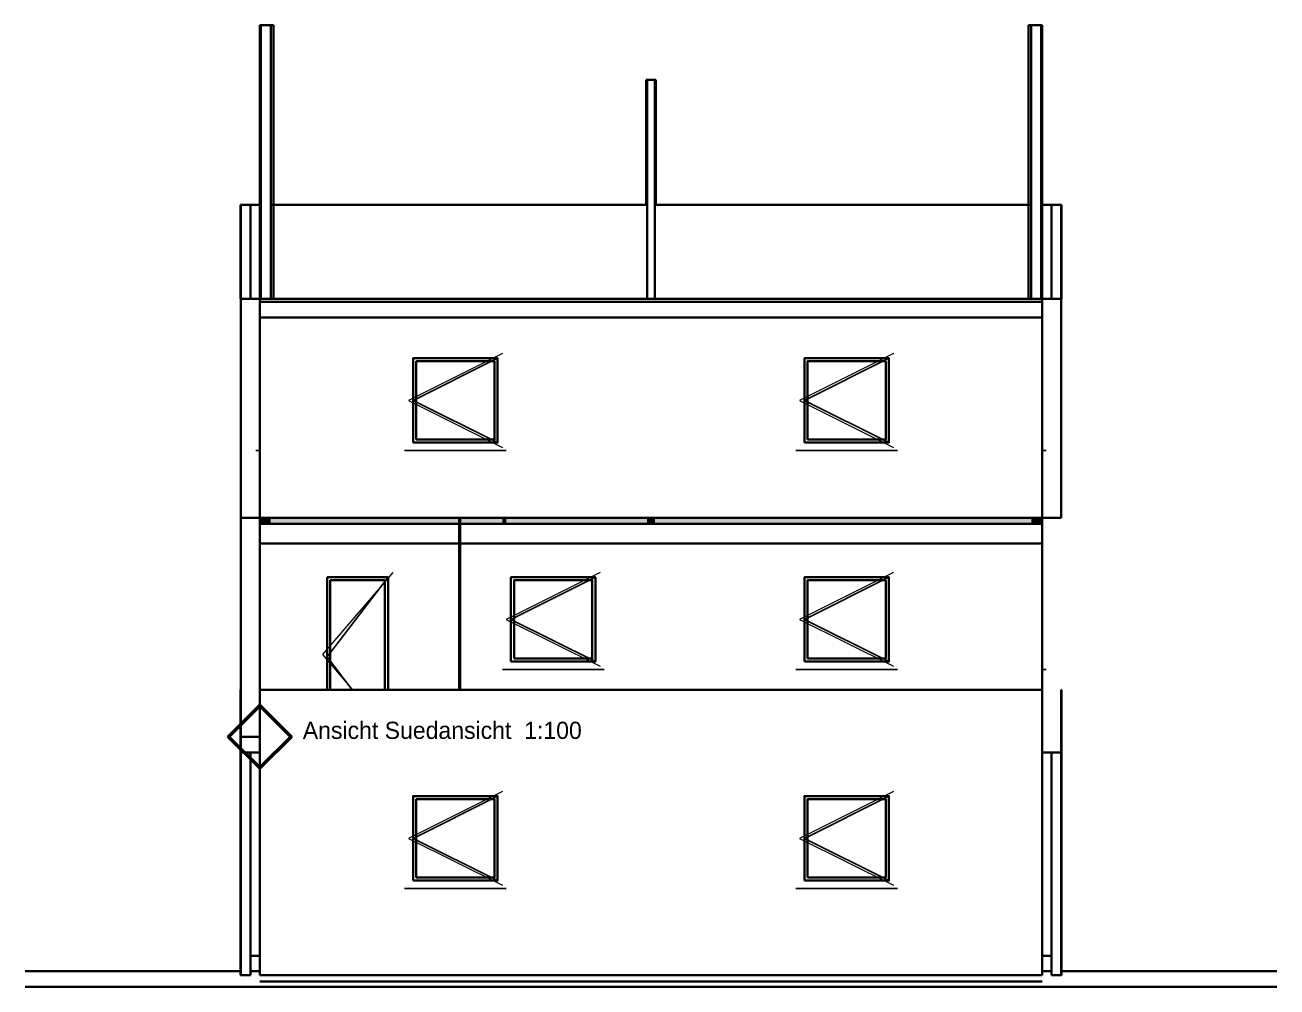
# Model space of a CAD drawing. Extents: x -3 to 49, y -3.2 to 41.2.
# Drawn here: x 15 to 31, y 12.8 to 25.1 of the extents above; entities that cross this region are included whole.
import ezdxf

# ---------------------------------------------------------------- set-up
doc = ezdxf.new("R2010")
doc.units = 0
doc.header["$MEASUREMENT"] = 0
doc.linetypes.add('DASHED', pattern=[19.05, 12.7, 6.35])
for name, color, linetype in [('AEC_OPENING', 7, 'Continuous'), ('AEC_SECTION_CUT', 7, 'Continuous'), ('AEC_SECTION_HATCH', 7, 'Continuous'), ('AEC_WALL_CONTOUR', 7, 'Continuous')]:
    doc.layers.add(name, color=color, linetype=linetype)

msp = doc.modelspace()

# ---------------------------------------------------------------- hatches: boundary and pattern name
at = {"layer": 'AEC_SECTION_HATCH', "lineweight": 18}
h = msp.add_hatch(dxfattribs=at)
h.set_pattern_fill('AR-CONC', color=256, style=0)
h.set_pattern_definition([])
h.paths.add_polyline_path([(18, 21.56), (28, 21.56), (28, 21.6), (18, 21.6)])
h = msp.add_hatch(dxfattribs=at)
h.set_pattern_fill('AR-CONC', color=256, style=0)
h.set_pattern_definition([])
h.paths.add_polyline_path([(18, 21.36), (28, 21.36), (28, 21.56), (18, 21.56)])
at = {"layer": 'AEC_SECTION_HATCH', "lineweight": 18, "true_color": 0x808080}
for points in [[(18.015, 18.8), (18, 18.8), (18, 18.72), (18.015, 18.72)], [(18.14, 18.799), (18.015, 18.8), (18.015, 18.72), (18.14, 18.72)], [(18.015, 18.8), (18.14, 18.799), (18.14, 18.8), (18.015, 18.8)], [(18.14, 18.799), (18.8, 18.794), (18.8, 18.8), (18.14, 18.8)], [(18.8, 18.794), (18.14, 18.799), (18.14, 18.72), (18.8, 18.72)], [(18.8, 18.794), (19.7, 18.786), (19.7, 18.8), (18.8, 18.8)], [(19.7, 18.786), (18.8, 18.794), (18.8, 18.72), (19.7, 18.72)], [(19.7, 18.786), (19.9, 18.785), (19.9, 18.8), (19.7, 18.8)], [(19.9, 18.785), (19.7, 18.786), (19.7, 18.72), (19.9, 18.72)], [(19.9, 18.785), (20.55, 18.78), (20.55, 18.8), (19.9, 18.8)], [(20.55, 18.78), (19.9, 18.785), (19.9, 18.72), (20.55, 18.72)], [(20.562, 18.8), (20.562, 18.779), (21.1, 18.775), (21.1, 18.8)], [(21.1, 18.775), (20.562, 18.779), (20.562, 18.72), (21.1, 18.72)], [(21.1, 18.775), (21.15, 18.775), (21.15, 18.8), (21.1, 18.8)], [(21.15, 18.775), (21.1, 18.775), (21.1, 18.72), (21.15, 18.72)], [(21.15, 18.775), (22.35, 18.765), (22.35, 18.8), (21.15, 18.8)], [(22.35, 18.765), (21.15, 18.775), (21.15, 18.72), (22.35, 18.72)], [(22.35, 18.765), (22.95, 18.76), (22.95, 18.8), (22.35, 18.8)], [(22.95, 18.76), (22.35, 18.765), (22.35, 18.72), (22.95, 18.72)], [(22.95, 18.76), (23.05, 18.76), (23.05, 18.8), (22.95, 18.8)], [(23.05, 18.76), (22.95, 18.76), (22.95, 18.72), (23.05, 18.72)], [(23.05, 18.76), (24.9, 18.745), (24.9, 18.8), (23.05, 18.8)], [(24.9, 18.745), (23.05, 18.76), (23.05, 18.72), (24.9, 18.72)], [(24.9, 18.745), (26.1, 18.735), (26.1, 18.8), (24.9, 18.8)], [(26.1, 18.735), (24.9, 18.745), (24.9, 18.72), (26.1, 18.72)], [(26.1, 18.735), (27.86, 18.721), (27.86, 18.8), (26.1, 18.8)], [(27.86, 18.721), (26.1, 18.735), (26.1, 18.72), (27.86, 18.72)], [(27.86, 18.721), (27.985, 18.72), (27.985, 18.8), (27.86, 18.8)], [(27.985, 18.72), (27.86, 18.721), (27.86, 18.72), (27.985, 18.72)], [(27.985, 18.72), (28, 18.72), (28, 18.8), (27.985, 18.8)]]:
    msp.add_hatch(color=8, dxfattribs=at).paths.add_polyline_path(points)
at = {"layer": 'AEC_SECTION_HATCH', "lineweight": 18, "true_color": 0xff0000}
h = msp.add_hatch(dxfattribs=at)
h.set_pattern_fill('ANSI34', color=1, scale=0.02, style=0)
h.set_pattern_definition([])
h.paths.add_polyline_path([(18.015, 18.72), (18, 18.72), (18, 18.47), (18.015, 18.47)])
h = msp.add_hatch(dxfattribs=at)
h.set_pattern_fill('ANSI34', color=1, scale=0.02, style=0)
h.set_pattern_definition([])
h.paths.add_polyline_path([(18.015, 18.72), (18.015, 18.72), (18, 18.72)])
h = msp.add_hatch(dxfattribs=at)
h.set_pattern_fill('ANSI34', color=1, scale=0.02, style=0)
h.set_pattern_definition([])
h.paths.add_polyline_path([(18.14, 18.716), (18.015, 18.72), (18.015, 18.47), (18.14, 18.47)])
h = msp.add_hatch(dxfattribs=at)
h.set_pattern_fill('ANSI34', color=1, scale=0.02, style=0)
h.set_pattern_definition([])
h.paths.add_polyline_path([(18.015, 18.72), (18.14, 18.716), (18.14, 18.72), (18.015, 18.72)])
h = msp.add_hatch(dxfattribs=at)
h.set_pattern_fill('ANSI34', color=1, scale=0.02, style=0)
h.set_pattern_definition([])
h.paths.add_polyline_path([(18.14, 18.716), (18.8, 18.7), (18.8, 18.72), (18.14, 18.72)])
h = msp.add_hatch(dxfattribs=at)
h.set_pattern_fill('ANSI34', color=1, scale=0.02, style=0)
h.set_pattern_definition([])
h.paths.add_polyline_path([(18.8, 18.7), (18.14, 18.716), (18.14, 18.47), (18.8, 18.47)])
h = msp.add_hatch(dxfattribs=at)
h.set_pattern_fill('ANSI34', color=1, scale=0.02, style=0)
h.set_pattern_definition([])
h.paths.add_polyline_path([(18.8, 18.7), (19.7, 18.677), (19.7, 18.72), (18.8, 18.72)])
h = msp.add_hatch(dxfattribs=at)
h.set_pattern_fill('ANSI34', color=1, scale=0.02, style=0)
h.set_pattern_definition([])
h.paths.add_polyline_path([(19.7, 18.677), (18.8, 18.7), (18.8, 18.47), (19.7, 18.47)])
h = msp.add_hatch(dxfattribs=at)
h.set_pattern_fill('ANSI34', color=1, scale=0.02, style=0)
h.set_pattern_definition([])
h.paths.add_polyline_path([(19.7, 18.677), (19.9, 18.672), (19.9, 18.72), (19.7, 18.72)])
h = msp.add_hatch(dxfattribs=at)
h.set_pattern_fill('ANSI34', color=1, scale=0.02, style=0)
h.set_pattern_definition([])
h.paths.add_polyline_path([(19.9, 18.672), (19.7, 18.677), (19.7, 18.47), (19.9, 18.47)])
h = msp.add_hatch(dxfattribs=at)
h.set_pattern_fill('ANSI34', color=1, scale=0.02, style=0)
h.set_pattern_definition([])
h.paths.add_polyline_path([(19.9, 18.672), (20.55, 18.656), (20.55, 18.72), (19.9, 18.72)])
h = msp.add_hatch(dxfattribs=at)
h.set_pattern_fill('ANSI34', color=1, scale=0.02, style=0)
h.set_pattern_definition([])
h.paths.add_polyline_path([(20.55, 18.656), (19.9, 18.672), (19.9, 18.47), (20.55, 18.47)])
h = msp.add_hatch(dxfattribs=at)
h.set_pattern_fill('ANSI34', color=1, scale=0.02, style=0)
h.set_pattern_definition([])
h.paths.add_polyline_path([(20.562, 18.656), (21.1, 18.642), (21.1, 18.72), (20.562, 18.72)])
h = msp.add_hatch(dxfattribs=at)
h.set_pattern_fill('ANSI34', color=1, scale=0.02, style=0)
h.set_pattern_definition([])
h.paths.add_polyline_path([(21.1, 18.642), (20.562, 18.656), (20.562, 18.47), (21.1, 18.47)])
h = msp.add_hatch(dxfattribs=at)
h.set_pattern_fill('ANSI34', color=1, scale=0.02, style=0)
h.set_pattern_definition([])
h.paths.add_polyline_path([(21.1, 18.642), (21.15, 18.641), (21.15, 18.72), (21.1, 18.72)])
h = msp.add_hatch(dxfattribs=at)
h.set_pattern_fill('ANSI34', color=1, scale=0.02, style=0)
h.set_pattern_definition([])
h.paths.add_polyline_path([(21.15, 18.641), (21.1, 18.642), (21.1, 18.47), (21.15, 18.47)])
h = msp.add_hatch(dxfattribs=at)
h.set_pattern_fill('ANSI34', color=1, scale=0.02, style=0)
h.set_pattern_definition([])
h.paths.add_polyline_path([(21.15, 18.641), (22.35, 18.611), (22.35, 18.72), (21.15, 18.72)])
h = msp.add_hatch(dxfattribs=at)
h.set_pattern_fill('ANSI34', color=1, scale=0.02, style=0)
h.set_pattern_definition([])
h.paths.add_polyline_path([(22.35, 18.611), (21.15, 18.641), (21.15, 18.47), (22.35, 18.47)])
h = msp.add_hatch(dxfattribs=at)
h.set_pattern_fill('ANSI34', color=1, scale=0.02, style=0)
h.set_pattern_definition([])
h.paths.add_polyline_path([(22.35, 18.611), (22.95, 18.596), (22.95, 18.72), (22.35, 18.72)])
h = msp.add_hatch(dxfattribs=at)
h.set_pattern_fill('ANSI34', color=1, scale=0.02, style=0)
h.set_pattern_definition([])
h.paths.add_polyline_path([(22.95, 18.596), (22.35, 18.611), (22.35, 18.47), (22.95, 18.47)])
h = msp.add_hatch(dxfattribs=at)
h.set_pattern_fill('ANSI34', color=1, scale=0.02, style=0)
h.set_pattern_definition([])
h.paths.add_polyline_path([(22.95, 18.596), (23.05, 18.594), (23.05, 18.72), (22.95, 18.72)])
h = msp.add_hatch(dxfattribs=at)
h.set_pattern_fill('ANSI34', color=1, scale=0.02, style=0)
h.set_pattern_definition([])
h.paths.add_polyline_path([(23.05, 18.594), (22.95, 18.596), (22.95, 18.47), (23.05, 18.47)])
h = msp.add_hatch(dxfattribs=at)
h.set_pattern_fill('ANSI34', color=1, scale=0.02, style=0)
h.set_pattern_definition([])
h.paths.add_polyline_path([(23.05, 18.594), (24.9, 18.547), (24.9, 18.72), (23.05, 18.72)])
h = msp.add_hatch(dxfattribs=at)
h.set_pattern_fill('ANSI34', color=1, scale=0.02, style=0)
h.set_pattern_definition([])
h.paths.add_polyline_path([(24.9, 18.547), (23.05, 18.594), (23.05, 18.47), (24.9, 18.47)])
h = msp.add_hatch(dxfattribs=at)
h.set_pattern_fill('ANSI34', color=1, scale=0.02, style=0)
h.set_pattern_definition([])
h.paths.add_polyline_path([(24.9, 18.547), (26.1, 18.517), (26.1, 18.72), (24.9, 18.72)])
h = msp.add_hatch(dxfattribs=at)
h.set_pattern_fill('ANSI34', color=1, scale=0.02, style=0)
h.set_pattern_definition([])
h.paths.add_polyline_path([(26.1, 18.517), (27.86, 18.474), (27.86, 18.72), (26.1, 18.72)])
h = msp.add_hatch(dxfattribs=at)
h.set_pattern_fill('ANSI34', color=1, scale=0.02, style=0)
h.set_pattern_definition([])
h.paths.add_polyline_path([(27.86, 18.474), (27.985, 18.47), (27.985, 18.72), (27.86, 18.72)])
h = msp.add_hatch(dxfattribs=at)
h.set_pattern_fill('ANSI34', color=1, scale=0.02, style=0)
h.set_pattern_definition([])
h.paths.add_polyline_path([(27.985, 18.47), (28, 18.47), (28, 18.72), (27.985, 18.72)])
h = msp.add_hatch(dxfattribs=at)
h.set_pattern_fill('ANSI34', color=1, scale=0.02, style=0)
h.set_pattern_definition([])
h.paths.add_polyline_path([(26.1, 18.517), (24.9, 18.547), (24.9, 18.47), (26.1, 18.47)])
h = msp.add_hatch(dxfattribs=at)
h.set_pattern_fill('ANSI34', color=1, scale=0.02, style=0)
h.set_pattern_definition([])
h.paths.add_polyline_path([(27.86, 18.474), (26.1, 18.517), (26.1, 18.47), (27.86, 18.47)])
h = msp.add_hatch(dxfattribs=at)
h.set_pattern_fill('ANSI34', color=1, scale=0.02, style=0)
h.set_pattern_definition([])
h.paths.add_polyline_path([(27.985, 18.47), (27.86, 18.474), (27.86, 18.47), (27.985, 18.47)])
h = msp.add_hatch(dxfattribs=at)
h.set_pattern_fill('ANSI34', color=1, scale=0.02, style=0)
h.set_pattern_definition([])
h.paths.add_polyline_path([(27.985, 18.47), (27.985, 18.47), (28, 18.47)])
at = {"layer": 'AEC_SECTION_HATCH', "lineweight": 18}
h = msp.add_hatch(dxfattribs=at)
h.set_pattern_fill('AR-CONC', color=256, style=0)
h.set_pattern_definition([])
h.paths.add_polyline_path([(17.755, 12.87), (15, 12.87), (15, 13), (17.755, 13)])
h = msp.add_hatch(dxfattribs=at)
h.set_pattern_fill('AR-CONC', color=256, style=0)
h.set_pattern_definition([])
h.paths.add_polyline_path([(18, 12.95), (17.88, 12.95), (17.88, 13), (18, 13)])
h = msp.add_hatch(dxfattribs=at)
h.set_pattern_fill('AR-CONC', color=256, style=0)
h.set_pattern_definition([])
h.paths.add_polyline_path([(28.12, 12.964), (28, 12.963), (28, 13), (28.12, 13)])
h = msp.add_hatch(dxfattribs=at)
h.set_pattern_fill('AR-CONC', color=256, style=0)
h.set_pattern_definition([])
h.paths.add_polyline_path([(28.12, 12.95), (28, 12.95), (28, 12.963), (28.12, 12.964)])
h = msp.add_hatch(dxfattribs=at)
h.set_pattern_fill('AR-CONC', color=256, style=0)
h.set_pattern_definition([])
h.paths.add_polyline_path([(28.245, 12.95), (28.245, 12.966), (31, 13), (31, 12.95)])
h = msp.add_hatch(dxfattribs=at)
h.set_pattern_fill('AR-CONC', color=256, style=0)
h.set_pattern_definition([])
h.paths.add_polyline_path([(28.245, 12.966), (28.245, 13), (31, 13)])
h = msp.add_hatch(dxfattribs=at)
h.set_pattern_fill('AR-CONC', color=256, style=0)
h.set_pattern_definition([])
h.paths.add_polyline_path([(17.755, 12.87), (17.755, 12.834), (15, 12.8), (15, 12.87)])
h = msp.add_hatch(dxfattribs=at)
h.set_pattern_fill('AR-CONC', color=256, style=0)
h.set_pattern_definition([])
h.paths.add_polyline_path([(17.755, 12.834), (17.755, 12.8), (15, 12.8)])
h = msp.add_hatch(dxfattribs=at)
h.set_pattern_fill('AR-CONC', color=256, style=0)
h.set_pattern_definition([])
h.paths.add_polyline_path([(17.76, 12.95), (17.76, 12.87), (17.755, 12.87), (17.755, 12.95)])
h = msp.add_hatch(dxfattribs=at)
h.set_pattern_fill('AR-CONC', color=256, style=0)
h.set_pattern_definition([])
h.paths.add_polyline_path([(17.76, 12.87), (17.76, 12.835), (17.755, 12.834), (17.755, 12.87)])
h = msp.add_hatch(dxfattribs=at)
h.set_pattern_fill('AR-CONC', color=256, style=0)
h.set_pattern_definition([])
h.paths.add_polyline_path([(17.755, 12.834), (17.76, 12.835), (17.76, 12.8), (17.755, 12.8)])
h = msp.add_hatch(dxfattribs=at)
h.set_pattern_fill('AR-CONC', color=256, style=0)
h.set_pattern_definition([])
h.paths.add_polyline_path([(17.88, 12.95), (17.88, 12.87), (17.76, 12.87), (17.76, 12.95)])
h = msp.add_hatch(dxfattribs=at)
h.set_pattern_fill('AR-CONC', color=256, style=0)
h.set_pattern_definition([])
h.paths.add_polyline_path([(17.88, 12.87), (17.88, 12.836), (17.76, 12.835), (17.76, 12.87)])
h = msp.add_hatch(dxfattribs=at)
h.set_pattern_fill('AR-CONC', color=256, style=0)
h.set_pattern_definition([])
h.paths.add_polyline_path([(17.76, 12.835), (17.88, 12.836), (17.88, 12.8), (17.76, 12.8)])
h = msp.add_hatch(dxfattribs=at)
h.set_pattern_fill('AR-CONC', color=256, style=0)
h.set_pattern_definition([])
h.paths.add_polyline_path([(18, 12.95), (18, 12.87), (17.88, 12.87), (17.88, 12.95)])
h = msp.add_hatch(dxfattribs=at)
h.set_pattern_fill('AR-CONC', color=256, style=0)
h.set_pattern_definition([])
h.paths.add_polyline_path([(18, 12.87), (18, 12.838), (17.88, 12.836), (17.88, 12.87)])
h = msp.add_hatch(dxfattribs=at)
h.set_pattern_fill('AR-CONC', color=256, style=0)
h.set_pattern_definition([])
h.paths.add_polyline_path([(17.88, 12.836), (18, 12.838), (18, 12.8), (17.88, 12.8)])
at = {"layer": 'AEC_SECTION_HATCH', "lineweight": 18, "true_color": 0xff0000}
h = msp.add_hatch(dxfattribs=at)
h.set_pattern_fill('ANSI34', color=1, scale=0.02, style=0)
h.set_pattern_definition([])
h.paths.add_polyline_path([(18.015, 12.95), (18, 12.95), (18, 12.87), (18.015, 12.87)])
at = {"layer": 'AEC_SECTION_HATCH', "lineweight": 18}
h = msp.add_hatch(dxfattribs=at)
h.set_pattern_fill('AR-CONC', color=256, style=0)
h.set_pattern_definition([])
h.paths.add_polyline_path([(18.015, 12.87), (18.015, 12.838), (18, 12.838), (18, 12.87)])
h = msp.add_hatch(dxfattribs=at)
h.set_pattern_fill('AR-CONC', color=256, style=0)
h.set_pattern_definition([])
h.paths.add_polyline_path([(18, 12.838), (18.015, 12.838), (18.015, 12.8), (18, 12.8)])
at = {"layer": 'AEC_SECTION_HATCH', "lineweight": 18, "true_color": 0xff0000}
h = msp.add_hatch(dxfattribs=at)
h.set_pattern_fill('ANSI34', color=1, scale=0.02, style=0)
h.set_pattern_definition([])
h.paths.add_polyline_path([(18.14, 12.95), (18.015, 12.95), (18.015, 12.87), (18.14, 12.87)])
at = {"layer": 'AEC_SECTION_HATCH', "lineweight": 18}
h = msp.add_hatch(dxfattribs=at)
h.set_pattern_fill('AR-CONC', color=256, style=0)
h.set_pattern_definition([])
h.paths.add_polyline_path([(18.015, 12.87), (18.12, 12.87), (18.12, 12.839), (18.015, 12.838)])
h = msp.add_hatch(dxfattribs=at)
h.set_pattern_fill('AR-CONC', color=256, style=0)
h.set_pattern_definition([])
h.paths.add_polyline_path([(18.015, 12.838), (18.12, 12.839), (18.12, 12.8), (18.015, 12.8)])
h = msp.add_hatch(dxfattribs=at)
h.set_pattern_fill('AR-CONC', color=256, style=0)
h.set_pattern_definition([])
h.paths.add_polyline_path([(18.12, 12.87), (18.13, 12.87), (18.13, 12.839), (18.12, 12.839)])
h = msp.add_hatch(dxfattribs=at)
h.set_pattern_fill('AR-CONC', color=256, style=0)
h.set_pattern_definition([])
h.paths.add_polyline_path([(18.12, 12.839), (18.13, 12.839), (18.13, 12.8), (18.12, 12.8)])
h = msp.add_hatch(dxfattribs=at)
h.set_pattern_fill('AR-CONC', color=256, style=0)
h.set_pattern_definition([])
h.paths.add_polyline_path([(18.13, 12.87), (18.14, 12.87), (18.14, 12.839), (18.13, 12.839)])
h = msp.add_hatch(dxfattribs=at)
h.set_pattern_fill('AR-CONC', color=256, style=0)
h.set_pattern_definition([])
h.paths.add_polyline_path([(18.13, 12.839), (18.14, 12.839), (18.14, 12.8), (18.13, 12.8)])
at = {"layer": 'AEC_SECTION_HATCH', "lineweight": 18, "true_color": 0xff0000}
h = msp.add_hatch(dxfattribs=at)
h.set_pattern_fill('ANSI34', color=1, scale=0.02, style=0)
h.set_pattern_definition([])
h.paths.add_polyline_path([(18.8, 12.95), (18.14, 12.95), (18.14, 12.87), (18.8, 12.87)])
at = {"layer": 'AEC_SECTION_HATCH', "lineweight": 18}
h = msp.add_hatch(dxfattribs=at)
h.set_pattern_fill('AR-CONC', color=256, style=0)
h.set_pattern_definition([])
h.paths.add_polyline_path([(18.14, 12.87), (18.175, 12.87), (18.175, 12.84), (18.14, 12.839)])
h = msp.add_hatch(dxfattribs=at)
h.set_pattern_fill('AR-CONC', color=256, style=0)
h.set_pattern_definition([])
h.paths.add_polyline_path([(18.14, 12.839), (18.175, 12.84), (18.175, 12.8), (18.14, 12.8)])
h = msp.add_hatch(dxfattribs=at)
h.set_pattern_fill('AR-CONC', color=256, style=0)
h.set_pattern_definition([])
h.paths.add_polyline_path([(18.175, 12.87), (18.8, 12.87), (18.8, 12.848), (18.175, 12.84)])
h = msp.add_hatch(dxfattribs=at)
h.set_pattern_fill('AR-CONC', color=256, style=0)
h.set_pattern_definition([])
h.paths.add_polyline_path([(18.175, 12.84), (18.8, 12.848), (18.8, 12.8), (18.175, 12.8)])
at = {"layer": 'AEC_SECTION_HATCH', "lineweight": 18, "true_color": 0xff0000}
h = msp.add_hatch(dxfattribs=at)
h.set_pattern_fill('ANSI34', color=1, scale=0.02, style=0)
h.set_pattern_definition([])
h.paths.add_polyline_path([(19.7, 12.95), (18.8, 12.95), (18.8, 12.87), (19.7, 12.87)])
at = {"layer": 'AEC_SECTION_HATCH', "lineweight": 18}
h = msp.add_hatch(dxfattribs=at)
h.set_pattern_fill('AR-CONC', color=256, style=0)
h.set_pattern_definition([])
h.paths.add_polyline_path([(18.8, 12.87), (19.05, 12.87), (19.05, 12.851), (18.8, 12.848)])
h = msp.add_hatch(dxfattribs=at)
h.set_pattern_fill('AR-CONC', color=256, style=0)
h.set_pattern_definition([])
h.paths.add_polyline_path([(18.8, 12.848), (19.05, 12.851), (19.05, 12.8), (18.8, 12.8)])
h = msp.add_hatch(dxfattribs=at)
h.set_pattern_fill('AR-CONC', color=256, style=0)
h.set_pattern_definition([])
h.paths.add_polyline_path([(19.05, 12.87), (19.7, 12.87), (19.7, 12.859), (19.05, 12.851)])
h = msp.add_hatch(dxfattribs=at)
h.set_pattern_fill('AR-CONC', color=256, style=0)
h.set_pattern_definition([])
h.paths.add_polyline_path([(19.05, 12.851), (19.7, 12.859), (19.7, 12.8), (19.05, 12.8)])
at = {"layer": 'AEC_SECTION_HATCH', "lineweight": 18, "true_color": 0xff0000}
h = msp.add_hatch(dxfattribs=at)
h.set_pattern_fill('ANSI34', color=1, scale=0.02, style=0)
h.set_pattern_definition([])
h.paths.add_polyline_path([(19.9, 12.95), (19.7, 12.95), (19.7, 12.87), (19.9, 12.87)])
at = {"layer": 'AEC_SECTION_HATCH', "lineweight": 18}
h = msp.add_hatch(dxfattribs=at)
h.set_pattern_fill('AR-CONC', color=256, style=0)
h.set_pattern_definition([])
h.paths.add_polyline_path([(19.7, 12.87), (19.9, 12.87), (19.9, 12.861), (19.7, 12.859)])
h = msp.add_hatch(dxfattribs=at)
h.set_pattern_fill('AR-CONC', color=256, style=0)
h.set_pattern_definition([])
h.paths.add_polyline_path([(19.7, 12.859), (19.9, 12.861), (19.9, 12.8), (19.7, 12.8)])
at = {"layer": 'AEC_SECTION_HATCH', "lineweight": 18, "true_color": 0xff0000}
h = msp.add_hatch(dxfattribs=at)
h.set_pattern_fill('ANSI34', color=1, scale=0.02, style=0)
h.set_pattern_definition([])
h.paths.add_polyline_path([(20.55, 12.95), (19.9, 12.95), (19.9, 12.87), (20.55, 12.87)])
at = {"layer": 'AEC_SECTION_HATCH', "lineweight": 18}
h = msp.add_hatch(dxfattribs=at)
h.set_pattern_fill('AR-CONC', color=256, style=0)
h.set_pattern_definition([])
h.paths.add_polyline_path([(19.95, 12.87), (19.95, 12.862), (19.9, 12.861), (19.9, 12.87)])
h = msp.add_hatch(dxfattribs=at)
h.set_pattern_fill('AR-CONC', color=256, style=0)
h.set_pattern_definition([])
h.paths.add_polyline_path([(19.9, 12.861), (19.95, 12.862), (19.95, 12.8), (19.9, 12.8)])
h = msp.add_hatch(dxfattribs=at)
h.set_pattern_fill('AR-CONC', color=256, style=0)
h.set_pattern_definition([])
h.paths.add_polyline_path([(19.95, 12.87), (20.05, 12.87), (20.05, 12.863), (19.95, 12.862)])
h = msp.add_hatch(dxfattribs=at)
h.set_pattern_fill('AR-CONC', color=256, style=0)
h.set_pattern_definition([])
h.paths.add_polyline_path([(19.95, 12.862), (20.05, 12.863), (20.05, 12.8), (19.95, 12.8)])
h = msp.add_hatch(dxfattribs=at)
h.set_pattern_fill('AR-CONC', color=256, style=0)
h.set_pattern_definition([])
h.paths.add_polyline_path([(20.05, 12.87), (20.438, 12.87), (20.438, 12.868), (20.05, 12.863)])
h = msp.add_hatch(dxfattribs=at)
h.set_pattern_fill('AR-CONC', color=256, style=0)
h.set_pattern_definition([])
h.paths.add_polyline_path([(20.05, 12.863), (20.438, 12.868), (20.438, 12.8), (20.05, 12.8)])
h = msp.add_hatch(dxfattribs=at)
h.set_pattern_fill('AR-CONC', color=256, style=0)
h.set_pattern_definition([])
h.paths.add_polyline_path([(20.438, 12.87), (20.45, 12.87), (20.45, 12.868), (20.438, 12.868)])
h = msp.add_hatch(dxfattribs=at)
h.set_pattern_fill('AR-CONC', color=256, style=0)
h.set_pattern_definition([])
h.paths.add_polyline_path([(20.438, 12.868), (20.45, 12.868), (20.45, 12.8), (20.438, 12.8)])
h = msp.add_hatch(dxfattribs=at)
h.set_pattern_fill('AR-CONC', color=256, style=0)
h.set_pattern_definition([])
h.paths.add_polyline_path([(20.45, 12.87), (20.55, 12.87), (20.55, 12.869), (20.45, 12.868)])
h = msp.add_hatch(dxfattribs=at)
h.set_pattern_fill('AR-CONC', color=256, style=0)
h.set_pattern_definition([])
h.paths.add_polyline_path([(20.45, 12.868), (20.55, 12.869), (20.55, 12.8), (20.45, 12.8)])
at = {"layer": 'AEC_SECTION_HATCH', "lineweight": 18, "true_color": 0xff0000}
h = msp.add_hatch(dxfattribs=at)
h.set_pattern_fill('ANSI34', color=1, scale=0.02, style=0)
h.set_pattern_definition([])
h.paths.add_polyline_path([(20.562, 12.95), (20.55, 12.95), (20.55, 12.87), (20.562, 12.87)])
at = {"layer": 'AEC_SECTION_HATCH', "lineweight": 18}
h = msp.add_hatch(dxfattribs=at)
h.set_pattern_fill('AR-CONC', color=256, style=0)
h.set_pattern_definition([])
h.paths.add_polyline_path([(20.55, 12.869), (20.562, 12.87), (20.562, 12.8), (20.55, 12.8)])
h = msp.add_hatch(dxfattribs=at)
h.set_pattern_fill('AR-CONC', color=256, style=0)
h.set_pattern_definition([])
h.paths.add_polyline_path([(20.55, 12.87), (20.562, 12.87), (20.562, 12.87), (20.55, 12.869)])
at = {"layer": 'AEC_SECTION_HATCH', "lineweight": 18, "true_color": 0xff0000}
h = msp.add_hatch(dxfattribs=at)
h.set_pattern_fill('ANSI34', color=1, scale=0.02, style=0)
h.set_pattern_definition([])
h.paths.add_polyline_path([(21.1, 12.95), (20.562, 12.95), (20.562, 12.87), (21.1, 12.87)])
at = {"layer": 'AEC_SECTION_HATCH', "lineweight": 18}
h = msp.add_hatch(dxfattribs=at)
h.set_pattern_fill('AR-CONC', color=256, style=0)
h.set_pattern_definition([])
h.paths.add_polyline_path([(20.562, 12.87), (20.6, 12.87), (20.95, 12.87), (20.95, 12.8), (20.562, 12.8)])
h = msp.add_hatch(dxfattribs=at)
h.set_pattern_fill('AR-CONC', color=256, style=0)
h.set_pattern_definition([])
h.paths.add_polyline_path([(20.562, 12.87), (20.6, 12.87), (20.562, 12.87)])
h = msp.add_hatch(dxfattribs=at)
h.set_pattern_fill('AR-CONC', color=256, style=0)
h.set_pattern_definition([])
h.paths.add_polyline_path([(20.95, 12.87), (21.05, 12.87), (21.05, 12.8), (20.95, 12.8)])
h = msp.add_hatch(dxfattribs=at)
h.set_pattern_fill('AR-CONC', color=256, style=0)
h.set_pattern_definition([])
h.paths.add_polyline_path([(21.05, 12.87), (21.1, 12.87), (21.1, 12.8), (21.05, 12.8)])
at = {"layer": 'AEC_SECTION_HATCH', "lineweight": 18, "true_color": 0xff0000}
h = msp.add_hatch(dxfattribs=at)
h.set_pattern_fill('ANSI34', color=1, scale=0.02, style=0)
h.set_pattern_definition([])
h.paths.add_polyline_path([(21.15, 12.95), (21.1, 12.95), (21.1, 12.87), (21.15, 12.87)])
at = {"layer": 'AEC_SECTION_HATCH', "lineweight": 18}
h = msp.add_hatch(dxfattribs=at)
h.set_pattern_fill('AR-CONC', color=256, style=0)
h.set_pattern_definition([])
h.paths.add_polyline_path([(21.1, 12.87), (21.15, 12.87), (21.15, 12.8), (21.1, 12.8)])
at = {"layer": 'AEC_SECTION_HATCH', "lineweight": 18, "true_color": 0xff0000}
h = msp.add_hatch(dxfattribs=at)
h.set_pattern_fill('ANSI34', color=1, scale=0.02, style=0)
h.set_pattern_definition([])
h.paths.add_polyline_path([(22.35, 12.95), (21.15, 12.95), (21.15, 12.87), (22.35, 12.87)])
at = {"layer": 'AEC_SECTION_HATCH', "lineweight": 18}
h = msp.add_hatch(dxfattribs=at)
h.set_pattern_fill('AR-CONC', color=256, style=0)
h.set_pattern_definition([])
h.paths.add_polyline_path([(21.15, 12.87), (21.95, 12.87), (21.95, 12.8), (21.15, 12.8)])
h = msp.add_hatch(dxfattribs=at)
h.set_pattern_fill('AR-CONC', color=256, style=0)
h.set_pattern_definition([])
h.paths.add_polyline_path([(21.95, 12.87), (22.35, 12.87), (22.35, 12.8), (21.95, 12.8)])
at = {"layer": 'AEC_SECTION_HATCH', "lineweight": 18, "true_color": 0xff0000}
h = msp.add_hatch(dxfattribs=at)
h.set_pattern_fill('ANSI34', color=1, scale=0.02, style=0)
h.set_pattern_definition([])
h.paths.add_polyline_path([(22.95, 12.95), (22.35, 12.95), (22.35, 12.87), (22.95, 12.87)])
at = {"layer": 'AEC_SECTION_HATCH', "lineweight": 18}
h = msp.add_hatch(dxfattribs=at)
h.set_pattern_fill('AR-CONC', color=256, style=0)
h.set_pattern_definition([])
h.paths.add_polyline_path([(22.35, 12.87), (22.865, 12.87), (22.865, 12.8), (22.35, 12.8)])
h = msp.add_hatch(dxfattribs=at)
h.set_pattern_fill('AR-CONC', color=256, style=0)
h.set_pattern_definition([])
h.paths.add_polyline_path([(22.865, 12.87), (22.88, 12.87), (22.88, 12.8), (22.865, 12.8)])
h = msp.add_hatch(dxfattribs=at)
h.set_pattern_fill('AR-CONC', color=256, style=0)
h.set_pattern_definition([])
h.paths.add_polyline_path([(22.88, 12.87), (22.938, 12.87), (22.938, 12.8), (22.88, 12.8)])
h = msp.add_hatch(dxfattribs=at)
h.set_pattern_fill('AR-CONC', color=256, style=0)
h.set_pattern_definition([])
h.paths.add_polyline_path([(22.938, 12.87), (22.95, 12.87), (22.95, 12.8), (22.938, 12.8)])
at = {"layer": 'AEC_SECTION_HATCH', "lineweight": 18, "true_color": 0xff0000}
h = msp.add_hatch(dxfattribs=at)
h.set_pattern_fill('ANSI34', color=1, scale=0.02, style=0)
h.set_pattern_definition([])
h.paths.add_polyline_path([(23.05, 12.95), (22.95, 12.95), (22.95, 12.87), (23.05, 12.87)])
at = {"layer": 'AEC_SECTION_HATCH', "lineweight": 18}
h = msp.add_hatch(dxfattribs=at)
h.set_pattern_fill('AR-CONC', color=256, style=0)
h.set_pattern_definition([])
h.paths.add_polyline_path([(22.95, 12.87), (23.05, 12.87), (23.05, 12.8), (22.95, 12.8)])
at = {"layer": 'AEC_SECTION_HATCH', "lineweight": 18, "true_color": 0xff0000}
h = msp.add_hatch(dxfattribs=at)
h.set_pattern_fill('ANSI34', color=1, scale=0.02, style=0)
h.set_pattern_definition([])
h.paths.add_polyline_path([(24.9, 12.947), (24.8, 12.95), (23.05, 12.95), (23.05, 12.87), (24.9, 12.87)])
at = {"layer": 'AEC_SECTION_HATCH', "lineweight": 18}
h = msp.add_hatch(dxfattribs=at)
h.set_pattern_fill('AR-CONC', color=256, style=0)
h.set_pattern_definition([])
h.paths.add_polyline_path([(23.05, 12.87), (23.062, 12.87), (23.062, 12.8), (23.05, 12.8)])
h = msp.add_hatch(dxfattribs=at)
h.set_pattern_fill('AR-CONC', color=256, style=0)
h.set_pattern_definition([])
h.paths.add_polyline_path([(23.062, 12.87), (23.12, 12.87), (23.12, 12.8), (23.062, 12.8)])
h = msp.add_hatch(dxfattribs=at)
h.set_pattern_fill('AR-CONC', color=256, style=0)
h.set_pattern_definition([])
h.paths.add_polyline_path([(23.12, 12.87), (23.135, 12.87), (23.135, 12.8), (23.12, 12.8)])
h = msp.add_hatch(dxfattribs=at)
h.set_pattern_fill('AR-CONC', color=256, style=0)
h.set_pattern_definition([])
h.paths.add_polyline_path([(23.135, 12.87), (24.9, 12.87), (24.9, 12.8), (23.135, 12.8)])
at = {"layer": 'AEC_SECTION_HATCH', "lineweight": 18, "true_color": 0xff0000}
h = msp.add_hatch(dxfattribs=at)
h.set_pattern_fill('ANSI34', color=1, scale=0.02, style=0)
h.set_pattern_definition([])
h.paths.add_polyline_path([(24.8, 12.95), (24.9, 12.947), (24.9, 12.95)])
h = msp.add_hatch(dxfattribs=at)
h.set_pattern_fill('ANSI34', color=1, scale=0.02, style=0)
h.set_pattern_definition([])
h.paths.add_polyline_path([(24.9, 12.95), (24.9, 12.947), (26.1, 12.918), (26.1, 12.95)])
h = msp.add_hatch(dxfattribs=at)
h.set_pattern_fill('ANSI34', color=1, scale=0.02, style=0)
h.set_pattern_definition([])
h.paths.add_polyline_path([(26.1, 12.918), (24.9, 12.947), (24.9, 12.87), (26.1, 12.87)])
at = {"layer": 'AEC_SECTION_HATCH', "lineweight": 18}
h = msp.add_hatch(dxfattribs=at)
h.set_pattern_fill('AR-CONC', color=256, style=0)
h.set_pattern_definition([])
h.paths.add_polyline_path([(24.9, 12.87), (25.05, 12.87), (25.05, 12.8), (24.9, 12.8)])
h = msp.add_hatch(dxfattribs=at)
h.set_pattern_fill('AR-CONC', color=256, style=0)
h.set_pattern_definition([])
h.paths.add_polyline_path([(25.05, 12.87), (25.95, 12.87), (25.95, 12.8), (25.05, 12.8)])
h = msp.add_hatch(dxfattribs=at)
h.set_pattern_fill('AR-CONC', color=256, style=0)
h.set_pattern_definition([])
h.paths.add_polyline_path([(25.95, 12.87), (26.1, 12.87), (26.1, 12.8), (25.95, 12.8)])
at = {"layer": 'AEC_SECTION_HATCH', "lineweight": 18, "true_color": 0xff0000}
h = msp.add_hatch(dxfattribs=at)
h.set_pattern_fill('ANSI34', color=1, scale=0.02, style=0)
h.set_pattern_definition([])
h.paths.add_polyline_path([(27.86, 12.95), (26.1, 12.95), (26.1, 12.918), (27.86, 12.873)])
h = msp.add_hatch(dxfattribs=at)
h.set_pattern_fill('ANSI34', color=1, scale=0.02, style=0)
h.set_pattern_definition([])
h.paths.add_polyline_path([(27.86, 12.873), (26.1, 12.918), (26.1, 12.87), (27.86, 12.87)])
at = {"layer": 'AEC_SECTION_HATCH', "lineweight": 18}
h = msp.add_hatch(dxfattribs=at)
h.set_pattern_fill('AR-CONC', color=256, style=0)
h.set_pattern_definition([])
h.paths.add_polyline_path([(26.1, 12.87), (27.825, 12.87), (27.825, 12.8), (26.1, 12.8)])
h = msp.add_hatch(dxfattribs=at)
h.set_pattern_fill('AR-CONC', color=256, style=0)
h.set_pattern_definition([])
h.paths.add_polyline_path([(27.825, 12.87), (27.86, 12.87), (27.86, 12.8), (27.825, 12.8)])
at = {"layer": 'AEC_SECTION_HATCH', "lineweight": 18, "true_color": 0xff0000}
h = msp.add_hatch(dxfattribs=at)
h.set_pattern_fill('ANSI34', color=1, scale=0.02, style=0)
h.set_pattern_definition([])
h.paths.add_polyline_path([(27.985, 12.95), (27.86, 12.95), (27.86, 12.873), (27.985, 12.87)])
h = msp.add_hatch(dxfattribs=at)
h.set_pattern_fill('ANSI34', color=1, scale=0.02, style=0)
h.set_pattern_definition([])
h.paths.add_polyline_path([(27.985, 12.87), (27.86, 12.873), (27.86, 12.87), (27.985, 12.87)])
at = {"layer": 'AEC_SECTION_HATCH', "lineweight": 18}
h = msp.add_hatch(dxfattribs=at)
h.set_pattern_fill('AR-CONC', color=256, style=0)
h.set_pattern_definition([])
h.paths.add_polyline_path([(27.86, 12.87), (27.87, 12.87), (27.87, 12.8), (27.86, 12.8)])
h = msp.add_hatch(dxfattribs=at)
h.set_pattern_fill('AR-CONC', color=256, style=0)
h.set_pattern_definition([])
h.paths.add_polyline_path([(27.87, 12.87), (27.88, 12.87), (27.88, 12.8), (27.87, 12.8)])
h = msp.add_hatch(dxfattribs=at)
h.set_pattern_fill('AR-CONC', color=256, style=0)
h.set_pattern_definition([])
h.paths.add_polyline_path([(27.88, 12.87), (27.985, 12.87), (27.985, 12.8), (27.88, 12.8)])
at = {"layer": 'AEC_SECTION_HATCH', "lineweight": 18, "true_color": 0xff0000}
h = msp.add_hatch(dxfattribs=at)
h.set_pattern_fill('ANSI34', color=1, scale=0.02, style=0)
h.set_pattern_definition([])
h.paths.add_polyline_path([(27.985, 12.95), (27.985, 12.87), (28, 12.87), (28, 12.95)])
h = msp.add_hatch(dxfattribs=at)
h.set_pattern_fill('ANSI34', color=1, scale=0.02, style=0)
h.set_pattern_definition([])
h.paths.add_polyline_path([(27.985, 12.87), (27.985, 12.87), (28, 12.87)])
at = {"layer": 'AEC_SECTION_HATCH', "lineweight": 18}
h = msp.add_hatch(dxfattribs=at)
h.set_pattern_fill('AR-CONC', color=256, style=0)
h.set_pattern_definition([])
h.paths.add_polyline_path([(27.985, 12.87), (28, 12.87), (28, 12.8), (27.985, 12.8)])
h = msp.add_hatch(dxfattribs=at)
h.set_pattern_fill('AR-CONC', color=256, style=0)
h.set_pattern_definition([])
h.paths.add_polyline_path([(28, 12.87), (28, 12.95), (28.12, 12.95), (28.12, 12.87)])
h = msp.add_hatch(dxfattribs=at)
h.set_pattern_fill('AR-CONC', color=256, style=0)
h.set_pattern_definition([])
h.paths.add_polyline_path([(28, 12.87), (28.12, 12.87), (28.12, 12.8), (28, 12.8)])
h = msp.add_hatch(dxfattribs=at)
h.set_pattern_fill('AR-CONC', color=256, style=0)
h.set_pattern_definition([])
h.paths.add_polyline_path([(28.12, 12.87), (28.12, 12.95), (28.24, 12.95), (28.24, 12.87)])
h = msp.add_hatch(dxfattribs=at)
h.set_pattern_fill('AR-CONC', color=256, style=0)
h.set_pattern_definition([])
h.paths.add_polyline_path([(28.12, 12.87), (28.24, 12.87), (28.24, 12.8), (28.12, 12.8)])
h = msp.add_hatch(dxfattribs=at)
h.set_pattern_fill('AR-CONC', color=256, style=0)
h.set_pattern_definition([])
h.paths.add_polyline_path([(28.24, 12.87), (28.24, 12.95), (28.245, 12.95), (28.245, 12.87)])
h = msp.add_hatch(dxfattribs=at)
h.set_pattern_fill('AR-CONC', color=256, style=0)
h.set_pattern_definition([])
h.paths.add_polyline_path([(28.24, 12.87), (28.245, 12.87), (28.245, 12.8), (28.24, 12.8)])
h = msp.add_hatch(dxfattribs=at)
h.set_pattern_fill('AR-CONC', color=256, style=0)
h.set_pattern_definition([])
h.paths.add_polyline_path([(28.245, 12.87), (28.245, 12.95), (31, 12.95), (31, 12.87)])
h = msp.add_hatch(dxfattribs=at)
h.set_pattern_fill('AR-CONC', color=256, style=0)
h.set_pattern_definition([])
h.paths.add_polyline_path([(28.245, 12.87), (31, 12.87), (31, 12.8), (28.245, 12.8)])

# ---------------------------------------------------------------- linework, layer by layer
at = {"layer": 'AEC_OPENING', "lineweight": 25}
for p, q in [((17.95, 19.66), (18, 19.66)), ((19.85, 19.66), (21.15, 19.66)), ((24.85, 19.66), (26.15, 19.66)), ((28, 19.66), (28.05, 19.66)), ((18.86, 17.02), (19.64, 18.04)), ((19.181, 16.6), (18.86, 17.02)), ((21.1, 16.86), (22.4, 16.86)), ((24.85, 16.86), (26.15, 16.86)), ((28, 16.86), (28.05, 16.86)), ((19.85, 14.06), (21.15, 14.06)), ((24.85, 14.06), (26.15, 14.06))]:
    msp.add_line(p, q, dxfattribs=at)
at = {"layer": 'AEC_OPENING', "linetype": 'DASHED', "lineweight": 18, "ltscale": 0.1}
for p, q in [((19.7, 18.1), (18.8, 17.05)), ((18.8, 17.05), (19.186, 16.6))]:
    msp.add_line(p, q, dxfattribs=at)
at = {"layer": 'AEC_OPENING', "lineweight": 35}
for p, q in [((19.64, 18.04), (18.86, 18.04)), ((18.86, 18.04), (18.86, 16.6)), ((19.6, 18), (18.9, 18)), ((18.9, 18), (18.9, 16.6)), ((19.6, 16.6), (19.6, 18)), ((19.64, 16.6), (19.64, 18.04))]:
    msp.add_line(p, q, dxfattribs=at)
at = {"layer": 'AEC_OPENING', "linetype": 'DASHED', "lineweight": 18, "ltscale": 0.1}
for points in [[(21.1, 20.9), (19.9, 20.3), (21.1, 19.7)], [(26.1, 20.9), (24.9, 20.3), (26.1, 19.7)], [(22.35, 18.1), (21.15, 17.5), (22.35, 16.9)], [(26.1, 18.1), (24.9, 17.5), (26.1, 16.9)], [(21.1, 15.3), (19.9, 14.7), (21.1, 14.1)], [(26.1, 15.3), (24.9, 14.7), (26.1, 14.1)]]:
    msp.add_lwpolyline(points, dxfattribs=at)
at = {"layer": 'AEC_OPENING', "lineweight": 35}
for points in [[(19.96, 19.76), (21.04, 19.76), (21.04, 20.84), (19.96, 20.84)], [(24.96, 19.76), (26.04, 19.76), (26.04, 20.84), (24.96, 20.84)], [(20, 19.8), (21, 19.8), (21, 20.8), (20, 20.8)], [(25, 19.8), (26, 19.8), (26, 20.8), (25, 20.8)], [(21.21, 16.96), (22.29, 16.96), (22.29, 18.04), (21.21, 18.04)], [(21.25, 17), (22.25, 17), (22.25, 18), (21.25, 18)], [(24.96, 16.96), (26.04, 16.96), (26.04, 18.04), (24.96, 18.04)], [(25, 17), (26, 17), (26, 18), (25, 18)], [(19.96, 14.16), (21.04, 14.16), (21.04, 15.24), (19.96, 15.24)], [(20, 14.2), (21, 14.2), (21, 15.2), (20, 15.2)], [(24.96, 14.16), (26.04, 14.16), (26.04, 15.24), (24.96, 15.24)], [(25, 14.2), (26, 14.2), (26, 15.2), (25, 15.2)]]:
    msp.add_lwpolyline(points, close=True, dxfattribs=at)
at = {"layer": 'AEC_OPENING', "lineweight": 25}
for points in [[(21.04, 19.76), (19.96, 20.3), (21.04, 20.84)], [(26.04, 19.76), (24.96, 20.3), (26.04, 20.84)], [(22.29, 16.96), (21.21, 17.5), (22.29, 18.04)], [(26.04, 16.96), (24.96, 17.5), (26.04, 18.04)], [(21.04, 14.16), (19.96, 14.7), (21.04, 15.24)], [(26.04, 14.16), (24.96, 14.7), (26.04, 15.24)]]:
    msp.add_lwpolyline(points, dxfattribs=at)
at = {"layer": 'AEC_SECTION_CUT', "lineweight": 35}
for p, q in [((18.14, 21.6), (22.95, 21.6)), ((23.05, 21.6), (27.86, 21.6)), ((18, 21.56), (28, 21.56)), ((18, 21.36), (28, 21.36)), ((17.755, 13), (15, 13)), ((18, 13), (17.88, 13)), ((28.12, 13), (28, 13)), ((31, 13), (28.245, 13)), ((31, 12.8), (15, 12.8))]:
    msp.add_line(p, q, dxfattribs=at)
at = {"layer": 'AEC_SECTION_CUT', "color": 8, "lineweight": 35, "true_color": 0x808080}
for p, q in [((18, 18.8), (20.55, 18.8)), ((20.562, 18.8), (28, 18.8)), ((18, 18.72), (20.55, 18.72)), ((20.562, 18.72), (28, 18.72))]:
    msp.add_line(p, q, dxfattribs=at)
at = {"layer": 'AEC_SECTION_CUT', "color": 3, "lineweight": 35, "true_color": 0x00ff00}
for p, q in [((18, 18.47), (20.55, 18.47)), ((20.562, 18.47), (28, 18.47)), ((18, 12.87), (28, 12.87))]:
    msp.add_line(p, q, dxfattribs=at)
at = {"layer": 'AEC_VIEW_CARRIER', "color": 4, "lineweight": 50}
msp.add_lwpolyline([(18, 16.4), (18.4, 16), (18, 15.6), (17.6, 16)], close=True, dxfattribs=at)
at = {"layer": 'AEC_WALL_CONTOUR', "lineweight": 35}
for p, q in [((18.015, 25.1), (18, 25.1)), ((18, 25.1), (18, 21.6)), ((18.015, 21.6), (18.015, 25.1)), ((18.14, 25.1), (18.015, 25.1)), ((18.14, 21.6), (18.14, 25.1)), ((18.175, 25.1), (18.14, 25.1)), ((18.175, 21.6), (18.175, 25.1)), ((27.86, 25.1), (27.825, 25.1)), ((27.825, 25.1), (27.825, 21.6)), ((27.985, 25.1), (27.86, 25.1)), ((27.86, 25.1), (27.86, 21.6)), ((28, 25.1), (27.985, 25.1)), ((27.985, 25.1), (27.985, 21.6)), ((28, 21.6), (28, 25.1)), ((22.95, 24.4), (22.938, 24.4)), ((22.938, 24.4), (22.938, 22.8)), ((23.05, 24.4), (22.95, 24.4)), ((22.95, 24.4), (22.95, 21.6)), ((23.05, 21.6), (23.05, 24.4)), ((23.062, 24.4), (23.05, 24.4)), ((23.062, 22.8), (23.062, 24.4)), ((18, 22.8), (17.755, 22.8)), ((17.755, 22.8), (17.755, 21.6)), ((18, 22.8), (17.76, 22.8)), ((17.76, 22.8), (17.76, 21.6)), ((18, 22.8), (17.88, 22.8)), ((17.88, 22.8), (17.88, 21.6)), ((22.95, 22.8), (18.14, 22.8)), ((22.95, 22.8), (18.14, 22.8)), ((22.95, 22.8), (18.14, 22.8)), ((22.95, 22.8), (18.14, 22.8)), ((27.86, 22.8), (23.05, 22.8)), ((27.86, 22.8), (23.05, 22.8)), ((27.86, 22.8), (23.05, 22.8)), ((27.86, 22.8), (23.05, 22.8)), ((28.245, 22.8), (28, 22.8)), ((28.24, 22.8), (28, 22.8)), ((28.12, 22.8), (28, 22.8)), ((28.12, 21.6), (28.12, 22.8)), ((28.24, 21.6), (28.24, 22.8)), ((28.245, 21.6), (28.245, 22.8)), ((17.755, 21.6), (18, 21.6)), ((17.76, 21.6), (18, 21.6)), ((17.76, 21.6), (17.76, 18.8)), ((17.88, 21.6), (18, 21.6)), ((18, 21.6), (18.015, 21.6)), ((18, 21.6), (18, 18.8)), ((18, 21.6), (18, 18.8)), ((18, 21.6), (18, 18.8)), ((18, 21.6), (18, 18.8)), ((18.015, 21.6), (18.14, 21.6)), ((22.95, 21.6), (18.14, 21.6)), ((22.95, 21.6), (18.14, 21.6)), ((22.95, 21.6), (18.14, 21.6)), ((22.95, 21.6), (18.14, 21.6)), ((18.14, 21.6), (22.95, 21.6)), ((18.14, 21.6), (22.95, 21.6)), ((18.14, 21.6), (22.95, 21.6)), ((18.14, 21.6), (22.95, 21.6)), ((18.14, 21.6), (18.175, 21.6)), ((22.95, 21.6), (23.05, 21.6)), ((27.86, 21.6), (23.05, 21.6)), ((27.86, 21.6), (23.05, 21.6)), ((27.86, 21.6), (23.05, 21.6)), ((27.86, 21.6), (23.05, 21.6)), ((23.05, 21.6), (27.86, 21.6)), ((23.05, 21.6), (27.86, 21.6)), ((23.05, 21.6), (27.86, 21.6)), ((23.05, 21.6), (27.86, 21.6)), ((27.825, 21.6), (27.86, 21.6)), ((27.86, 21.6), (27.985, 21.6)), ((27.985, 21.6), (28, 21.6)), ((28, 18.8), (28, 21.6)), ((28, 18.8), (28, 21.6)), ((28, 18.8), (28, 21.6)), ((28, 18.8), (28, 21.6)), ((28, 21.6), (28.245, 21.6)), ((28, 21.6), (28.24, 21.6)), ((28, 21.6), (28.12, 21.6)), ((28.24, 18.8), (28.24, 21.6)), ((18, 18.8), (17.76, 18.8)), ((17.76, 18.8), (17.76, 16.6)), ((20.55, 18.8), (18, 18.8)), ((18, 18.8), (18, 16.6)), ((20.55, 18.8), (18, 18.8)), ((18, 18.8), (18, 16.6)), ((20.55, 18.8), (18, 18.8)), ((18, 18.8), (18, 16.6)), ((20.55, 18.8), (18, 18.8)), ((18, 18.8), (18, 16.6)), ((18, 18.8), (20.55, 18.8)), ((18, 18.8), (20.55, 18.8)), ((18, 18.8), (20.55, 18.8)), ((18, 18.8), (20.55, 18.8)), ((20.562, 18.8), (20.55, 18.8)), ((20.55, 18.8), (20.55, 16.6)), ((20.562, 16.6), (20.562, 18.8)), ((28, 18.8), (20.562, 18.8)), ((28, 18.8), (20.562, 18.8)), ((28, 18.8), (20.562, 18.8)), ((28, 18.8), (20.562, 18.8)), ((20.562, 18.8), (28, 18.8)), ((20.562, 18.8), (28, 18.8)), ((20.562, 18.8), (28, 18.8)), ((20.562, 18.8), (28, 18.8)), ((28, 16.6), (28, 18.8)), ((28, 16.6), (28, 18.8)), ((28, 16.6), (28, 18.8)), ((28, 16.6), (28, 18.8)), ((28, 18.8), (28.24, 18.8)), ((17.76, 16.6), (17.755, 16.6)), ((17.755, 16.6), (17.755, 12.95)), ((17.76, 12.95), (17.76, 16.6)), ((28, 16.6), (18, 16.6)), ((18, 16.6), (18, 12.95)), ((28, 12.95), (28, 16.6)), ((28.245, 16.6), (28.24, 16.6)), ((28.24, 16.6), (28.24, 12.95)), ((28.245, 12.95), (28.245, 16.6)), ((17.76, 16), (18, 16)), ((17.88, 15.8), (17.76, 15.8)), ((17.88, 12.95), (17.88, 15.8)), ((18, 15.8), (17.88, 15.8)), ((28.12, 15.8), (28, 15.8)), ((28.24, 15.8), (28.12, 15.8)), ((28.12, 15.8), (28.12, 12.95)), ((17.88, 13.2), (18, 13.2)), ((28, 13.2), (28.12, 13.2)), ((17.755, 12.95), (17.76, 12.95)), ((17.76, 12.95), (17.88, 12.95)), ((18, 12.95), (28, 12.95)), ((28.12, 12.95), (28.24, 12.95)), ((28.24, 12.95), (28.245, 12.95))]:
    msp.add_line(p, q, dxfattribs=at)

# ---------------------------------------------------------------- texts
at = {"layer": 'AEC_VIEW_CARRIER', "color": 4, "insert": (18.55, 16.08), "char_height": 0.22, "width": 10, "attachment_point": 4}
msp.add_mtext('Ansicht Suedansicht  1:100', dxfattribs=at)

doc.saveas('drawing.dxf')
